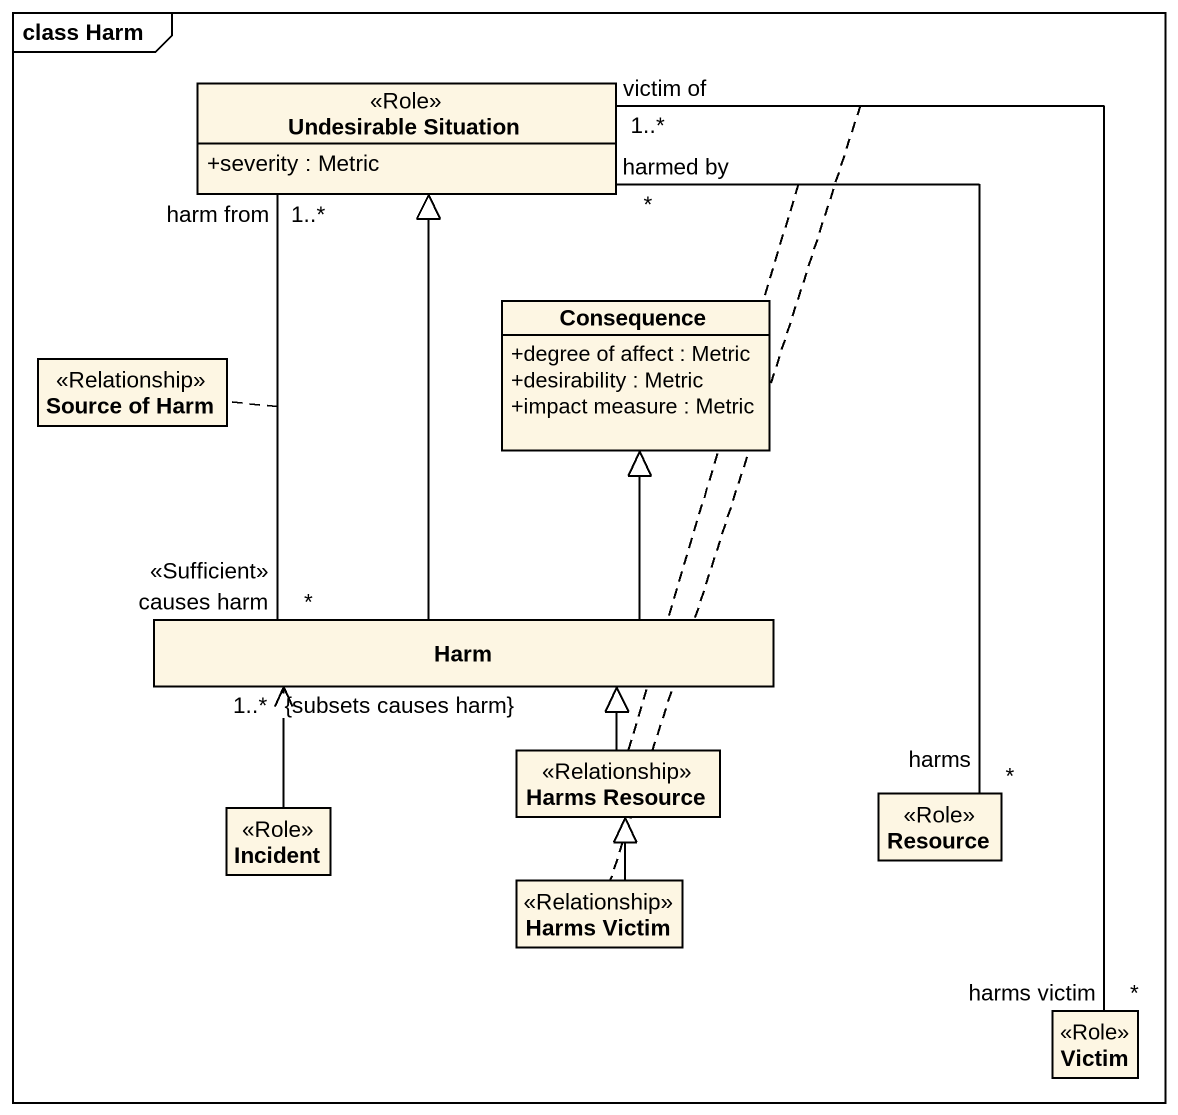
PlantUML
@startuml
mainframe class Harm
hide circle
hide empty members
skinparam classAttributeIconSize 0
class "Undesirable Situation" as Undesirable_Situation <<Role>> {
  +severity : Metric
}
class Consequence {
  +degree of affect : Metric
  +desirability : Metric
  +impact measure : Metric
}
class "Source of Harm" as Source_of_Harm <<Relationship>>
class Harm
class "Harms Resource" as Harms_Resource <<Relationship>>
class Incident <<Role>>
class "Harms Victim" as Harms_Victim <<Relationship>>
class Resource <<Role>>
class Victim <<Role>>
Undesirable_Situation "harm from\n1..*" -- "causes harm\n*\n<<Sufficient>>" Harm
(Undesirable_Situation, Harm) .. Source_of_Harm
Undesirable_Situation "harmed by\n*" -- "harms\n*" Resource
(Undesirable_Situation, Resource) .. Harms_Resource
Undesirable_Situation "1..*\nvictim of" -- "*\nharms victim" Victim
(Undesirable_Situation, Victim) .. Harms_Victim
Harm -up-|> Undesirable_Situation
Harm -up-|> Consequence
Harms_Resource -up-|> Harm
Incident -up-> "1..*\n{subsets causes harm}" Harm
Harms_Victim -up-|> Harms_Resource
@enduml
